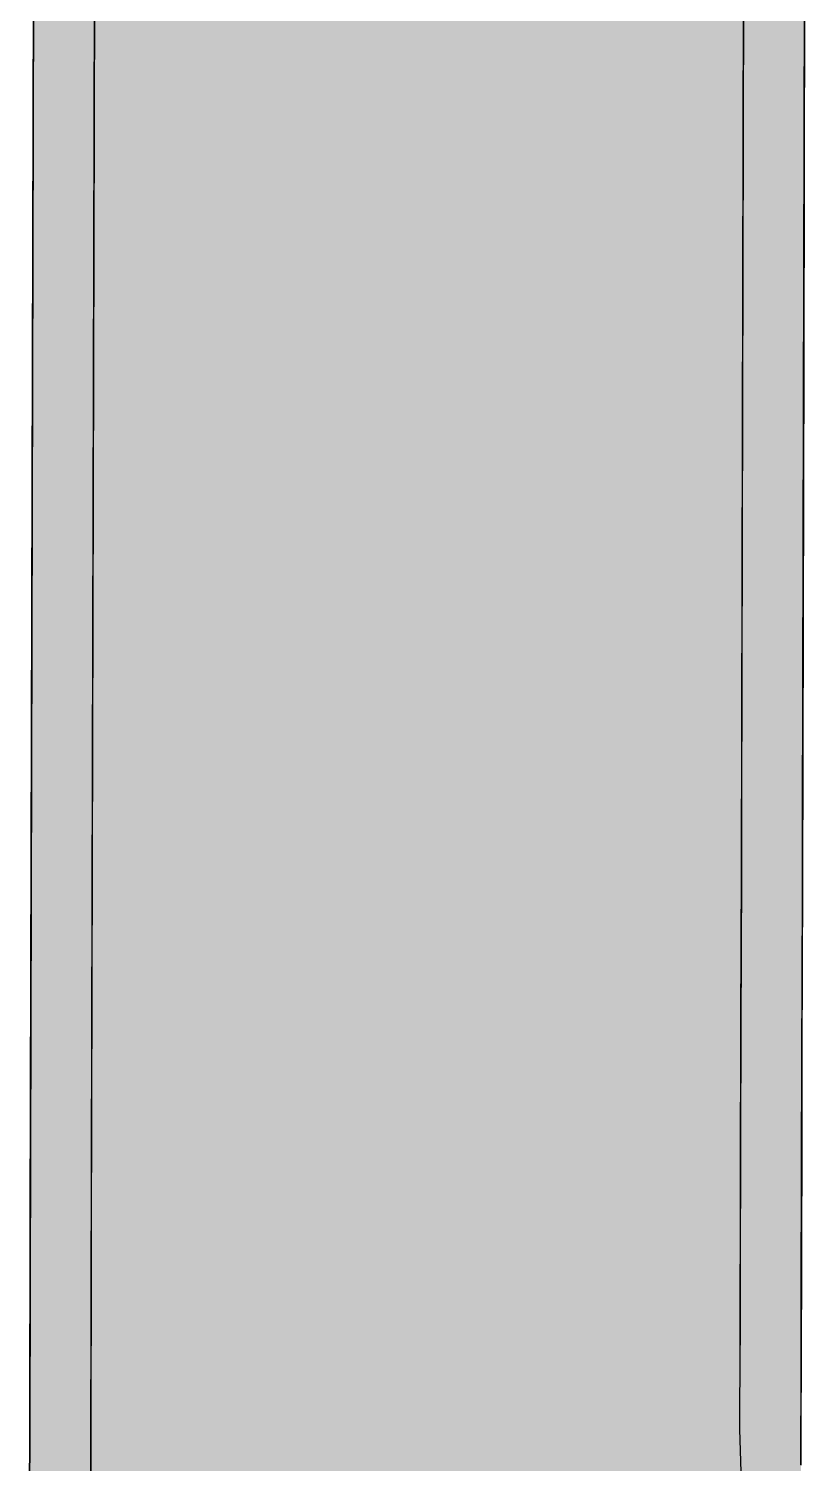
# Model space of a CAD drawing. Extents: x 0 to 2378, y 0 to 1682.
# Drawn here: x 1320.04 to 1347.14, y 1269.78 to 1319.72 of the extents above; entities that cross this region are included whole.
import ezdxf

# ---------------------------------------------------------------- set-up
doc = ezdxf.new("R2010")
doc.units = 0
doc.layers.add('SOMBRA', color=8, linetype='CONTINUOUS')
doc.layers.add('VISIBLE', color=7, linetype='CONTINUOUS')

msp = doc.modelspace()

# ---------------------------------------------------------------- linework, layer by layer
at = {"layer": 'SOMBRA', "color": 253}
for points in [[(1345.0156, 1357.6024), (1340.9591, 1290.2955), (1329.4061, 1348.5903)], [(1345.0156, 1357.6024), (1344.8482, 1292.5408), (1340.9591, 1290.2955)], [(1345.1327, 1357.5551), (1344.8426, 1290.3748), (1345.0156, 1357.6024)], [(1345.1327, 1357.5551), (1344.8688, 1290.3685), (1344.8426, 1290.3748)], [(1346.0147, 1357.199), (1344.8688, 1290.3685), (1345.1327, 1357.5551)], [(1346.0147, 1357.199), (1345.0671, 1290.321), (1344.8688, 1290.3685)], [(1347.1379, 1356.7454), (1345.0671, 1290.321), (1346.0147, 1357.199)], [(1347.1379, 1356.7454), (1345.9334, 1290.1135), (1345.0671, 1290.321)], [(1347.1379, 1356.7454), (1347.013, 1308.2479), (1345.9334, 1290.1135)], [(1320.0994, 1278.2521), (1329.4061, 1348.5903), (1340.9591, 1290.2955)], [(1320.0994, 1278.2521), (1320.2668, 1343.3137), (1329.4061, 1348.5903)], [(1346.9657, 1289.8661), (1345.9334, 1290.1135), (1347.013, 1308.2479)], [(1344.8482, 1292.5408), (1341.3437, 1288.3547), (1340.9591, 1290.2955)], [(1344.8482, 1292.5408), (1344.8426, 1290.3748), (1341.3437, 1288.3547)], [(1320.0938, 1276.0861), (1340.9591, 1290.2955), (1341.3437, 1288.3547)], [(1320.0938, 1276.0861), (1320.0994, 1278.2521), (1340.9591, 1290.2955)], [(1344.8426, 1290.3748), (1341.8574, 1285.7626), (1341.3437, 1288.3547)], [(1344.8426, 1290.3748), (1344.8351, 1287.4818), (1341.8574, 1285.7626)], [(1344.8688, 1290.3685), (1344.8292, 1285.1785), (1344.8426, 1290.3748)], [(1344.8688, 1290.3685), (1344.8484, 1285.1688), (1344.8292, 1285.1785)], [(1345.0671, 1290.321), (1344.8484, 1285.1688), (1344.8688, 1290.3685)], [(1345.0671, 1290.321), (1344.993, 1285.0963), (1344.8484, 1285.1688)], [(1345.9334, 1290.1135), (1344.993, 1285.0963), (1345.0671, 1290.321)], [(1345.9334, 1290.1135), (1345.6161, 1284.784), (1344.993, 1285.0963)], [(1346.9657, 1289.8661), (1345.6161, 1284.784), (1345.9334, 1290.1135)], [(1346.9657, 1289.8661), (1346.9509, 1284.1147), (1345.6161, 1284.784)], [(1320.0864, 1273.1931), (1341.3437, 1288.3547), (1341.8574, 1285.7626)], [(1320.0864, 1273.1931), (1320.0938, 1276.0861), (1341.3437, 1288.3547)], [(1344.8351, 1287.4818), (1342.2664, 1283.6988), (1341.8574, 1285.7626)], [(1344.8351, 1287.4818), (1344.8292, 1285.1785), (1342.2664, 1283.6988)], [(1320.0805, 1270.8898), (1341.8574, 1285.7626), (1342.2664, 1283.6988)], [(1320.0805, 1270.8898), (1320.0864, 1273.1931), (1341.8574, 1285.7626)], [(1344.8292, 1285.1785), (1343.8134, 1275.8929), (1342.2664, 1283.6988)], [(1344.8292, 1285.1785), (1344.8068, 1276.4665), (1343.8134, 1275.8929)], [(1344.8484, 1285.1688), (1344.8001, 1273.8841), (1344.8292, 1285.1785)], [(1344.8484, 1285.1688), (1344.8041, 1273.8828), (1344.8001, 1273.8841)], [(1344.993, 1285.0963), (1344.8041, 1273.8828), (1344.8484, 1285.1688)], [(1344.993, 1285.0963), (1344.834, 1273.8724), (1344.8041, 1273.8828)], [(1345.6161, 1284.784), (1344.834, 1273.8724), (1344.993, 1285.0963)], [(1345.6161, 1284.784), (1344.9638, 1273.8276), (1344.834, 1273.8724)], [(1346.9509, 1284.1147), (1344.9638, 1273.8276), (1345.6161, 1284.784)], [(1346.9509, 1284.1147), (1345.3757, 1273.6854), (1344.9638, 1273.8276)], [(1346.9509, 1284.1147), (1346.943, 1281.0325), (1345.3757, 1273.6854)], [(1320.058, 1262.1778), (1342.2664, 1283.6988), (1343.8134, 1275.8929)], [(1320.058, 1262.1778), (1320.0805, 1270.8898), (1342.2664, 1283.6988)], [(1346.9227, 1273.1514), (1345.3757, 1273.6854), (1346.943, 1281.0325)], [(1344.8068, 1276.4665), (1344.2719, 1273.5792), (1343.8134, 1275.8929)], [(1344.8068, 1276.4665), (1344.8001, 1273.8841), (1344.2719, 1273.5792)], [(1344.2719, 1273.5792), (1320.058, 1262.1778), (1343.8134, 1275.8929)], [(1344.2719, 1273.5792), (1344.7926, 1270.9519), (1320.0438, 1256.6632)], [(1344.2719, 1273.5792), (1320.0438, 1256.6632), (1320.0514, 1259.5954)], [(1344.2719, 1273.5792), (1320.0514, 1259.5954), (1320.058, 1262.1778)], [(1344.8001, 1273.8841), (1344.7926, 1270.9519), (1344.2719, 1273.5792)], [(1344.8041, 1273.8828), (1344.7926, 1270.9519), (1344.8001, 1273.8841)], [(1344.834, 1273.8724), (1344.7926, 1270.9519), (1344.8041, 1273.8828)], [(1344.9638, 1273.8276), (1344.7926, 1270.9519), (1344.834, 1273.8724)], [(1345.3757, 1273.6854), (1344.7926, 1270.9519), (1344.9638, 1273.8276)], [(1346.9227, 1273.1514), (1344.7926, 1270.9519), (1345.3757, 1273.6854)], [(1346.9227, 1273.1514), (1346.918, 1271.3275), (1344.7926, 1270.9519)], [(1346.9177, 1271.1903), (1344.7926, 1270.9519), (1346.918, 1271.3275)], [(1346.9173, 1271.0548), (1344.7926, 1270.9519), (1346.9177, 1271.1903)], [(1346.917, 1270.9262), (1344.7926, 1270.9519), (1346.9173, 1271.0548)], [(1344.7926, 1270.9519), (1344.835, 1269.474), (1320.0438, 1256.6632)], [(1346.8925, 1261.4006), (1345.4997, 1264.7792), (1344.7926, 1270.9519)], [(1345.4997, 1264.7792), (1344.9623, 1267.9472), (1344.7926, 1270.9519)], [(1346.9041, 1265.9252), (1346.8925, 1261.4006), (1344.7926, 1270.9519)], [(1344.9623, 1267.9472), (1344.835, 1269.474), (1344.7926, 1270.9519)], [(1346.9139, 1269.713), (1346.9041, 1265.9252), (1344.7926, 1270.9519)], [(1346.9142, 1269.8549), (1346.9139, 1269.713), (1344.7926, 1270.9519)], [(1346.9142, 1269.857), (1346.9142, 1269.8549), (1344.7926, 1270.9519)], [(1346.9143, 1269.8612), (1346.9142, 1269.857), (1344.7926, 1270.9519)], [(1346.9146, 1269.9853), (1346.9143, 1269.8612), (1344.7926, 1270.9519)], [(1346.9146, 1270.0029), (1346.9146, 1269.9853), (1344.7926, 1270.9519)], [(1346.9146, 1270.0029), (1344.7926, 1270.9519), (1346.9146, 1270.0046)], [(1346.9146, 1270.0046), (1344.7926, 1270.9519), (1346.9156, 1270.3735)], [(1346.9156, 1270.3735), (1344.7926, 1270.9519), (1346.9156, 1270.3788)], [(1346.9156, 1270.3788), (1344.7926, 1270.9519), (1346.9156, 1270.3964)], [(1346.9156, 1270.3964), (1344.7926, 1270.9519), (1346.9157, 1270.4276)], [(1346.9157, 1270.4276), (1344.7926, 1270.9519), (1346.9158, 1270.4732)], [(1346.9158, 1270.4732), (1344.7926, 1270.9519), (1346.916, 1270.5338)], [(1346.916, 1270.5338), (1344.7926, 1270.9519), (1346.9162, 1270.61)], [(1346.9162, 1270.61), (1344.7926, 1270.9519), (1346.9164, 1270.7014)], [(1346.9164, 1270.7014), (1344.7926, 1270.9519), (1346.9167, 1270.8074)], [(1346.9167, 1270.8074), (1344.7926, 1270.9519), (1346.917, 1270.9262)]]:
    msp.add_solid(points, dxfattribs=at)
at = {"layer": 'SOMBRA', "color": 252}
for points in [[(1331.2382, 1347.5657), (1346.9713, 1292.0342), (1347.1379, 1356.7454)], [(1322.2226, 1277.7455), (1342.8954, 1289.681), (1331.2382, 1347.5657)], [(1322.2226, 1277.7455), (1331.2382, 1347.5657), (1322.3891, 1342.4567)], [(1331.2382, 1347.5657), (1342.8954, 1289.681), (1346.9713, 1292.0342)], [(1320.1201, 1276.0798), (1320.2668, 1343.3137), (1320.0938, 1276.0861)], [(1320.1201, 1276.0798), (1320.3839, 1343.2664), (1320.2668, 1343.3137)], [(1320.3183, 1276.0323), (1320.3839, 1343.2664), (1320.1201, 1276.0798)], [(1320.3183, 1276.0323), (1321.266, 1342.9103), (1320.3839, 1343.2664)], [(1321.1847, 1275.8248), (1321.266, 1342.9103), (1320.3183, 1276.0323)], [(1321.1847, 1275.8248), (1322.3891, 1342.4567), (1321.266, 1342.9103)], [(1321.1847, 1275.8248), (1322.2643, 1293.9592), (1322.3891, 1342.4567)], [(1322.217, 1275.5775), (1322.2643, 1293.9592), (1321.1847, 1275.8248)], [(1342.8954, 1289.681), (1346.9657, 1289.8661), (1346.9713, 1292.0342)], [(1322.2226, 1277.7455), (1343.286, 1287.7417), (1342.8954, 1289.681)], [(1342.8954, 1289.681), (1343.286, 1287.7417), (1346.9657, 1289.8661)], [(1343.286, 1287.7417), (1346.9569, 1286.4224), (1346.9657, 1289.8661)], [(1322.2081, 1272.1337), (1343.9064, 1284.6612), (1343.286, 1287.7417)], [(1322.2081, 1272.1337), (1343.286, 1287.7417), (1322.217, 1275.5775)], [(1322.2226, 1277.7455), (1322.217, 1275.5775), (1343.286, 1287.7417)], [(1343.286, 1287.7417), (1343.9064, 1284.6612), (1346.9569, 1286.4224)], [(1343.9064, 1284.6612), (1346.9509, 1284.1147), (1346.9569, 1286.4224)], [(1322.2081, 1272.1337), (1344.3221, 1282.597), (1343.9064, 1284.6612)], [(1343.9064, 1284.6612), (1344.3221, 1282.597), (1346.9509, 1284.1147)], [(1344.3221, 1282.597), (1346.9294, 1275.7312), (1346.9509, 1284.1147)], [(1322.1806, 1261.4425), (1345.8323, 1275.0978), (1344.3221, 1282.597)], [(1322.1806, 1261.4425), (1344.3221, 1282.597), (1322.2022, 1269.826)], [(1322.2081, 1272.1337), (1322.2022, 1269.826), (1344.3221, 1282.597)], [(1344.3221, 1282.597), (1345.8323, 1275.0978), (1346.9294, 1275.7312)], [(1320.0997, 1270.8801), (1320.0938, 1276.0861), (1320.0805, 1270.8898)], [(1320.0997, 1270.8801), (1320.1201, 1276.0798), (1320.0938, 1276.0861)], [(1320.2443, 1270.8076), (1320.1201, 1276.0798), (1320.0997, 1270.8801)], [(1320.2443, 1270.8076), (1320.3183, 1276.0323), (1320.1201, 1276.0798)], [(1320.8674, 1270.4953), (1320.3183, 1276.0323), (1320.2443, 1270.8076)], [(1320.8674, 1270.4953), (1321.1847, 1275.8248), (1320.3183, 1276.0323)], [(1322.2022, 1269.826), (1321.1847, 1275.8248), (1320.8674, 1270.4953)], [(1322.2022, 1269.826), (1322.217, 1275.5775), (1321.1847, 1275.8248)], [(1345.8323, 1275.0978), (1346.9227, 1273.1514), (1346.9294, 1275.7312)], [(1322.1806, 1261.4425), (1346.297, 1272.7902), (1345.8323, 1275.0978)], [(1345.8323, 1275.0978), (1346.297, 1272.7902), (1346.9227, 1273.1514)], [(1346.297, 1272.7902), (1346.9139, 1269.7271), (1346.9227, 1273.1514)], [(1346.297, 1272.7902), (1322.1652, 1255.4385), (1346.9139, 1269.7271)], [(1346.297, 1272.7902), (1322.174, 1258.8627), (1322.1652, 1255.4385)], [(1322.1806, 1261.4425), (1322.174, 1258.8627), (1346.297, 1272.7902)], [(1320.0554, 1259.5941), (1320.0805, 1270.8898), (1320.0514, 1259.5954)], [(1320.0554, 1259.5941), (1320.0997, 1270.8801), (1320.0805, 1270.8898)], [(1320.0852, 1259.5838), (1320.0997, 1270.8801), (1320.0554, 1259.5941)], [(1320.0852, 1259.5838), (1320.2443, 1270.8076), (1320.0997, 1270.8801)], [(1320.2151, 1259.5389), (1320.2443, 1270.8076), (1320.0852, 1259.5838)], [(1320.2151, 1259.5389), (1320.8674, 1270.4953), (1320.2443, 1270.8076)], [(1320.627, 1259.3967), (1320.8674, 1270.4953), (1320.2151, 1259.5389)], [(1320.627, 1259.3967), (1322.2022, 1269.826), (1320.8674, 1270.4953)], [(1320.627, 1259.3967), (1322.1943, 1266.7438), (1322.2022, 1269.826)]]:
    msp.add_solid(points, dxfattribs=at)
at = {"layer": 'VISIBLE'}
for p, q in [((1344.8426, 1290.3748), (1345.0156, 1357.6024)), ((1345.0156, 1357.6024), (1344.8482, 1292.5408)), ((1346.9713, 1292.0342), (1347.1379, 1356.7454)), ((1347.1379, 1356.7454), (1347.013, 1308.2479)), ((1320.2668, 1343.3137), (1320.0938, 1276.0861)), ((1320.0994, 1278.2521), (1320.2668, 1343.3137)), ((1322.3891, 1342.4567), (1322.2226, 1277.7455)), ((1322.2643, 1293.9592), (1322.3891, 1342.4567)), ((1347.013, 1308.2479), (1346.9657, 1289.8661)), ((1322.217, 1275.5775), (1322.2643, 1293.9592)), ((1344.8482, 1292.5408), (1344.8426, 1290.3748)), ((1346.9657, 1289.8661), (1346.9713, 1292.0342)), ((1344.8292, 1285.1785), (1344.8426, 1290.3748)), ((1344.8426, 1290.3748), (1344.8351, 1287.4818)), ((1346.9657, 1289.8661), (1346.9509, 1284.1147)), ((1346.9569, 1286.4224), (1346.9657, 1289.8661)), ((1344.8351, 1287.4818), (1344.8292, 1285.1785)), ((1346.9509, 1284.1147), (1346.9569, 1286.4224)), ((1344.8001, 1273.8841), (1344.8292, 1285.1785)), ((1344.8292, 1285.1785), (1344.8068, 1276.4665)), ((1346.9294, 1275.7312), (1346.9509, 1284.1147)), ((1346.9509, 1284.1147), (1346.943, 1281.0325)), ((1346.943, 1281.0325), (1346.9227, 1273.1514)), ((1320.0938, 1276.0861), (1320.0994, 1278.2521)), ((1322.2226, 1277.7455), (1322.217, 1275.5775)), ((1320.0938, 1276.0861), (1320.0805, 1270.8898)), ((1320.0864, 1273.1931), (1320.0938, 1276.0861)), ((1344.8068, 1276.4665), (1344.8001, 1273.8841)), ((1322.2022, 1269.826), (1322.217, 1275.5775)), ((1322.217, 1275.5775), (1322.2081, 1272.1337)), ((1346.9227, 1273.1514), (1346.9294, 1275.7312)), ((1344.7926, 1270.9519), (1344.8001, 1273.8841)), ((1320.0805, 1270.8898), (1320.0864, 1273.1931)), ((1346.9139, 1269.7271), (1346.9227, 1273.1514)), ((1346.9227, 1273.1514), (1346.918, 1271.3275)), ((1322.2081, 1272.1337), (1322.2022, 1269.826)), ((1346.9173, 1271.0548), (1346.917, 1270.9262)), ((1346.9177, 1271.1903), (1346.9173, 1271.0548)), ((1346.918, 1271.3275), (1346.9177, 1271.1903)), ((1320.0805, 1270.8898), (1320.0514, 1259.5954)), ((1320.058, 1262.1778), (1320.0805, 1270.8898)), ((1344.835, 1269.474), (1344.7926, 1270.9519)), ((1346.916, 1270.5338), (1346.9158, 1270.4732)), ((1346.9162, 1270.61), (1346.916, 1270.5338)), ((1346.9164, 1270.7014), (1346.9162, 1270.61)), ((1346.9167, 1270.8074), (1346.9164, 1270.7014)), ((1346.917, 1270.9262), (1346.9167, 1270.8074)), ((1346.9156, 1270.3735), (1346.9146, 1270.0046)), ((1346.9157, 1270.4276), (1346.9156, 1270.3964)), ((1346.9156, 1270.3964), (1346.9156, 1270.3788)), ((1346.9156, 1270.3788), (1346.9156, 1270.3735)), ((1346.9158, 1270.4732), (1346.9157, 1270.4276)), ((1322.2022, 1269.826), (1322.1806, 1261.4425)), ((1322.1943, 1266.7438), (1322.2022, 1269.826)), ((1346.9142, 1269.8549), (1346.9139, 1269.713)), ((1346.9143, 1269.8612), (1346.9142, 1269.857)), ((1346.9142, 1269.857), (1346.9142, 1269.8549)), ((1346.9146, 1269.9853), (1346.9143, 1269.8612)), ((1346.9146, 1270.0046), (1346.9146, 1270.0029)), ((1346.9146, 1270.0029), (1346.9146, 1269.9853))]:
    msp.add_line(p, q, dxfattribs=at)

doc.saveas('drawing.dxf')
